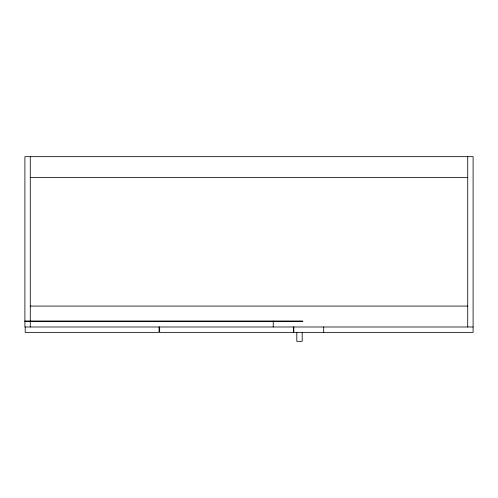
<?xml version="1.0" encoding="UTF-8"?>
<svg xmlns="http://www.w3.org/2000/svg" width="498" height="498" viewBox="0 0 498 498"><rect width="100%" height="100%" fill="white"/><g stroke="black" fill="none" stroke-linecap="round" stroke-linejoin="round"><path stroke-width="0.75" d="M30.278 177.587L467.722 177.587M30.278 306.071L467.722 306.071M24.9 321.011L302.784 321.011L302.784 321.608L24.9 321.608M473.1 326.987L24.9 326.987L24.9 156.671L473.1 156.671L473.1 332.365L293.82 332.365L293.82 326.987M467.722 156.671L467.722 326.987M323.7 326.987L323.7 332.365M302.186 332.365L302.186 341.329L296.808 341.329L296.808 332.365M293.521 326.987L293.521 332.365L159.659 332.365L159.659 326.987M273.228 321.011L273.228 326.987M159.061 326.987L159.061 332.365L25.199 332.365L25.199 326.987M30.278 156.671L30.278 326.987"/></g></svg>
